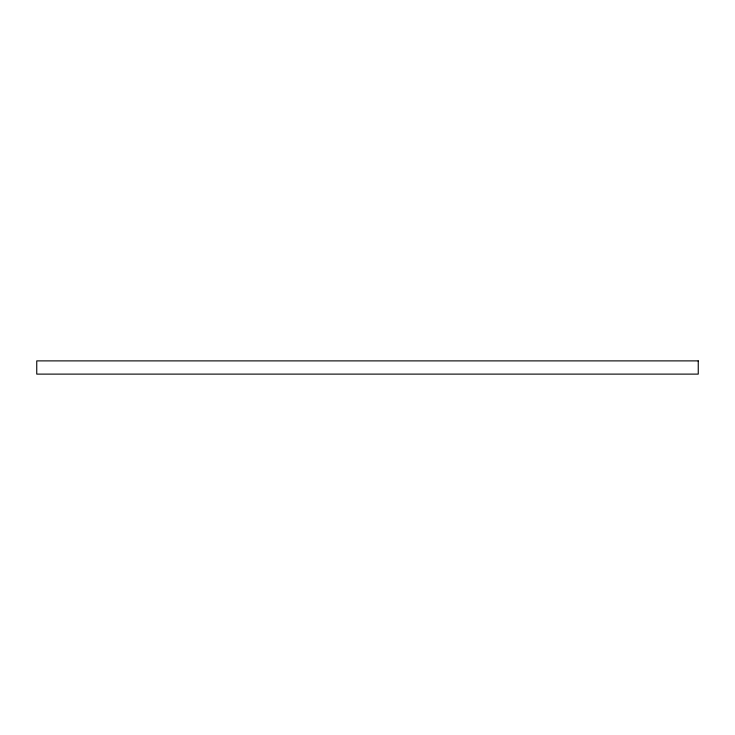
<?xml version="1.0" encoding="UTF-8"?>
<svg xmlns="http://www.w3.org/2000/svg" width="735" height="735" viewBox="0 0 735 735"><rect width="100%" height="100%" fill="white"/><g stroke="black" fill="none" stroke-linecap="round" stroke-linejoin="round"><path stroke-width="1.1" d="M698.25 360.885L36.75 360.885L36.75 374.115L698.25 374.115L698.25 360.885"/></g></svg>
